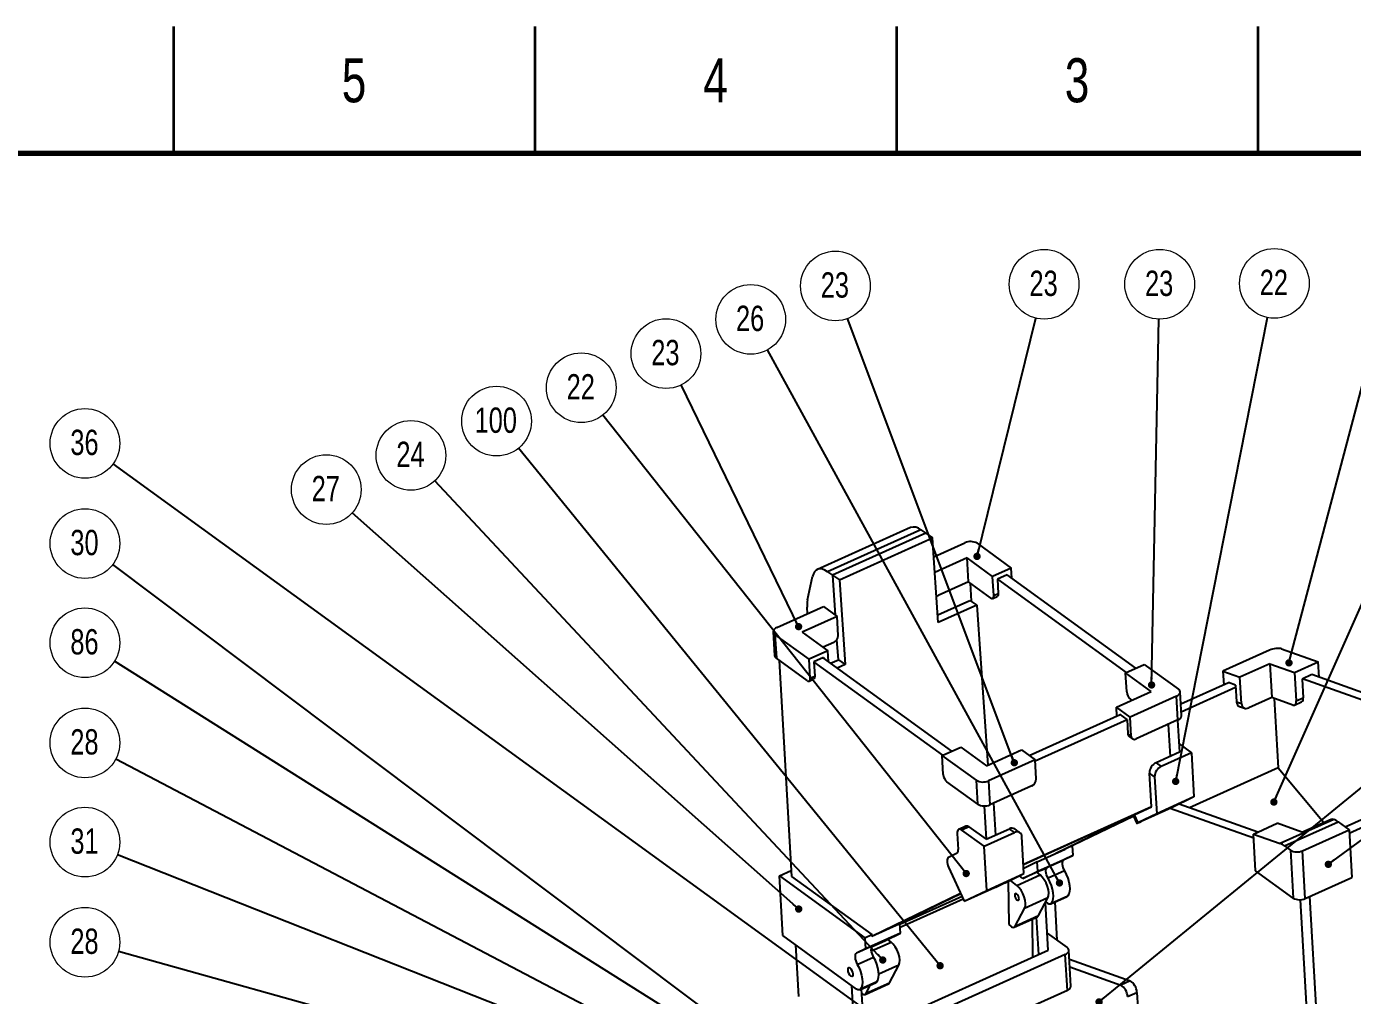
# Model space of a CAD drawing. Header units: millimetres. Extents: x 2 to 839, y 2 to 592.
# Drawn here: x 550.1 to 733.5, y 457.5 to 591.5 of the extents above; entities that cross this region are included whole.
import ezdxf

# ---------------------------------------------------------------- set-up
doc = ezdxf.new("R2010")
doc.units = ezdxf.units.MM
doc.styles.add('SLDTEXTSTYLE0', font='TXT', dxfattribs={"width": 0.75})
doc.dimstyles.new('SLDDIMSTYLE0', dxfattribs={"dimtxt": 0.18, "dimasz": 1.016, "dimexe": 0, "dimexo": 0.0625, "dimgap": 0, "dimtad": 0, "dimtih": 1, "dimtoh": 1, "dimdec": 0, "dimrnd": 1e-09, "dimzin": 0, "dimdsep": 46, "dimtxsty": 'Standard', "dimblk1": 'DOT', "dimblk2": 'DOT', "dimsah": 1, "dimcen": 0.09, "dimadec": 0, "dimazin": 0, "dimtfac": 1.016, "dimtdec": 0, "dimtofl": 0, "dimtmove": 0, "dimatfit": 3, "dimldrblk": 'DOT', "dimfxl": 1, "dimfrac": 2, "dimtolj": 1, "dimtzin": 0, "dimarcsym": 0})

# ---------------------------------------------------------------- blocks, each defined once
blk = doc.blocks.new('SW_NOTE_77')
at = {"color": 0, "linetype": 'Continuous', "lineweight": 0}
blk.add_circle((0.94, 4.73), 4.82, dxfattribs=at)
at = {"color": 0, "linetype": 'Continuous', "lineweight": 0, "insert": (0.87, 6.61), "char_height": 3.5, "attachment_point": 2, "style": 'SLDTEXTSTYLE0'}
blk.add_mtext('22', dxfattribs=at)
blk = doc.blocks.new('_Dot')
at = {"color": 0, "linetype": 'ByBlock', "lineweight": -2}
blk.add_line((-0.5, 0), (-1, 0), dxfattribs=at)
at = {"color": 0, "linetype": 'ByBlock', "const_width": 0.5}
blk.add_lwpolyline([(-0.25, 0, 1), (0.25, 0, 1)], format="xyb", close=True, dxfattribs=at)
blk = doc.blocks.new('SW_NOTE_78')
at = {"color": 0, "linetype": 'Continuous', "lineweight": 0}
blk.add_circle((-2.99, 3.78), 4.82, dxfattribs=at)
at = {"color": 0, "linetype": 'Continuous', "lineweight": 0, "insert": (-3.06, 5.66), "char_height": 3.5, "attachment_point": 2, "style": 'SLDTEXTSTYLE0'}
blk.add_mtext('22', dxfattribs=at)
blk = doc.blocks.new('SW_NOTE_79')
at = {"color": 0, "linetype": 'Continuous', "lineweight": 0}
blk.add_circle((0.1, 4.82), 4.82, dxfattribs=at)
at = {"color": 0, "linetype": 'Continuous', "lineweight": 0, "insert": (0.03, 6.7), "char_height": 3.5, "attachment_point": 2, "style": 'SLDTEXTSTYLE0'}
blk.add_mtext('23', dxfattribs=at)
blk = doc.blocks.new('SW_NOTE_80')
at = {"color": 0, "linetype": 'Continuous', "lineweight": 0}
blk.add_circle((1.15, 4.68), 4.82, dxfattribs=at)
at = {"color": 0, "linetype": 'Continuous', "lineweight": 0, "insert": (1.08, 6.56), "char_height": 3.5, "attachment_point": 2, "style": 'SLDTEXTSTYLE0'}
blk.add_mtext('23', dxfattribs=at)
blk = doc.blocks.new('SW_NOTE_81')
at = {"color": 0, "linetype": 'Continuous', "lineweight": 0}
blk.add_circle((-2.1, 4.33), 4.82, dxfattribs=at)
at = {"color": 0, "linetype": 'Continuous', "lineweight": 0, "insert": (-2.18, 6.22), "char_height": 3.5, "attachment_point": 2, "style": 'SLDTEXTSTYLE0'}
blk.add_mtext('23', dxfattribs=at)
blk = doc.blocks.new('SW_NOTE_82')
at = {"color": 0, "linetype": 'Continuous', "lineweight": 0}
blk.add_circle((-1.69, 4.51), 4.82, dxfattribs=at)
at = {"color": 0, "linetype": 'Continuous', "lineweight": 0, "insert": (-1.76, 6.4), "char_height": 3.5, "attachment_point": 2, "style": 'SLDTEXTSTYLE0'}
blk.add_mtext('23', dxfattribs=at)
blk = doc.blocks.new('SW_NOTE_83')
at = {"color": 0, "linetype": 'Continuous', "lineweight": 0}
blk.add_circle((-3.29, 3.52), 4.82, dxfattribs=at)
at = {"color": 0, "linetype": 'Continuous', "lineweight": 0, "insert": (-3.36, 5.41), "char_height": 3.5, "attachment_point": 2, "style": 'SLDTEXTSTYLE0'}
blk.add_mtext('24', dxfattribs=at)
blk = doc.blocks.new('SW_NOTE_84')
at = {"color": 0, "linetype": 'Continuous', "lineweight": 0}
blk.add_circle((-3.6, 3.2), 4.82, dxfattribs=at)
at = {"color": 0, "linetype": 'Continuous', "lineweight": 0, "insert": (-3.67, 5.09), "char_height": 3.5, "attachment_point": 2, "style": 'SLDTEXTSTYLE0'}
blk.add_mtext('27', dxfattribs=at)
blk = doc.blocks.new('SW_NOTE_85')
at = {"color": 0, "linetype": 'Continuous', "lineweight": 0}
blk.add_circle((-2.31, 4.22), 4.82, dxfattribs=at)
at = {"color": 0, "linetype": 'Continuous', "lineweight": 0, "insert": (-2.39, 6.11), "char_height": 3.5, "attachment_point": 2, "style": 'SLDTEXTSTYLE0'}
blk.add_mtext('26', dxfattribs=at)
blk = doc.blocks.new('SW_NOTE_87')
at = {"color": 0, "linetype": 'Continuous', "lineweight": 0}
blk.add_circle((-4.27, 2.24), 4.82, dxfattribs=at)
at = {"color": 0, "linetype": 'Continuous', "lineweight": 0, "insert": (-4.34, 4.13), "char_height": 3.5, "attachment_point": 2, "style": 'SLDTEXTSTYLE0'}
blk.add_mtext('28', dxfattribs=at)
blk = doc.blocks.new('SW_NOTE_88')
at = {"color": 0, "linetype": 'Continuous', "lineweight": 0}
blk.add_circle((-4.64, 1.29), 4.82, dxfattribs=at)
at = {"color": 0, "linetype": 'Continuous', "lineweight": 0, "insert": (-4.71, 3.18), "char_height": 3.5, "attachment_point": 2, "style": 'SLDTEXTSTYLE0'}
blk.add_mtext('28', dxfattribs=at)
blk = doc.blocks.new('SW_NOTE_89')
at = {"color": 0, "linetype": 'Continuous', "lineweight": 0}
blk.add_circle((-4.48, 1.77), 4.82, dxfattribs=at)
at = {"color": 0, "linetype": 'Continuous', "lineweight": 0, "insert": (-4.55, 3.66), "char_height": 3.5, "attachment_point": 2, "style": 'SLDTEXTSTYLE0'}
blk.add_mtext('31', dxfattribs=at)
blk = doc.blocks.new('SW_NOTE_90')
at = {"color": 0, "linetype": 'Continuous', "lineweight": 0}
blk.add_circle((-3.85, 2.89), 4.82, dxfattribs=at)
at = {"color": 0, "linetype": 'Continuous', "lineweight": 0, "insert": (-3.92, 4.78), "char_height": 3.5, "attachment_point": 2, "style": 'SLDTEXTSTYLE0'}
blk.add_mtext('30', dxfattribs=at)
blk = doc.blocks.new('SW_NOTE_94')
at = {"color": 0, "linetype": 'Continuous', "lineweight": 0}
blk.add_circle((-3.9, 2.83), 4.82, dxfattribs=at)
at = {"color": 0, "linetype": 'Continuous', "lineweight": 0, "insert": (-3.97, 4.72), "char_height": 3.5, "attachment_point": 2, "style": 'SLDTEXTSTYLE0'}
blk.add_mtext('36', dxfattribs=at)
blk = doc.blocks.new('SW_NOTE_113')
at = {"color": 0, "linetype": 'Continuous', "lineweight": 0}
blk.add_circle((-4.08, 2.56), 4.82, dxfattribs=at)
at = {"color": 0, "linetype": 'Continuous', "lineweight": 0, "insert": (-4.15, 4.45), "char_height": 3.5, "attachment_point": 2, "style": 'SLDTEXTSTYLE0'}
blk.add_mtext('86', dxfattribs=at)
blk = doc.blocks.new('SW_NOTE_117')
at = {"color": 0, "linetype": 'Continuous', "lineweight": 0}
blk.add_circle((-3.04, 3.74), 4.82, dxfattribs=at)
at = {"color": 0, "linetype": 'Continuous', "lineweight": 0, "insert": (-3.15, 5.62), "char_height": 3.5, "attachment_point": 2, "style": 'SLDTEXTSTYLE0'}
blk.add_mtext('100', dxfattribs=at)

msp = doc.modelspace()

# ---------------------------------------------------------------- linework, layer by layer
at = {"color": 7, "linetype": 'Continuous', "lineweight": 35}
for p, q in [((570.5, 574), (570.5, 591.5)), ((620.5, 574), (620.5, 591.5)), ((670.5, 574), (670.5, 591.5)), ((720.5, 574), (720.5, 591.5))]:
    msp.add_line(p, q, dxfattribs=at)
at = {"color": 7, "linetype": 'Continuous', "lineweight": 70}
msp.add_line((20, 574), (821, 574), dxfattribs=at)
at = {"color": 7, "linetype": 'Continuous', "lineweight": 25}
for p, q in [((672.402, 522.206), (659.518, 516.4)), ((673.815, 521.899), (660.932, 516.093)), ((674.501, 521.418), (661.618, 515.613)), ((673.815, 521.899), (674.501, 521.418)), ((674.501, 521.418), (675.445, 520.757)), ((662.562, 514.951), (675.445, 520.757)), ((676.25, 509.067), (675.445, 520.757)), ((675.624, 518.154), (679.939, 520.098)), ((681.614, 520.02), (686.343, 516.594)), ((680.22, 518.002), (675.773, 515.998)), ((683.767, 515.433), (680.22, 518.002)), ((680.409, 514.691), (680.22, 518.002)), ((658.16, 512.188), (658.857, 515.418)), ((660.932, 516.093), (661.618, 515.613)), ((661.618, 515.613), (661.998, 510.083)), ((661.618, 515.613), (662.562, 514.951)), ((686.343, 516.594), (683.767, 515.433)), ((683.918, 512.784), (683.767, 515.433)), ((685.769, 515.656), (684.416, 515.047)), ((703.587, 502.75), (685.769, 515.656)), ((686.424, 515.182), (686.343, 516.594)), ((662.562, 514.951), (663.367, 503.261)), ((680.409, 514.691), (676.222, 512.804)), ((683.483, 512.465), (680.409, 514.691)), ((680.636, 514.527), (680.779, 512.012)), ((684.416, 515.047), (684.53, 513.06)), ((702.298, 502.169), (684.481, 515.076)), ((676.178, 510.122), (680.62, 512.124)), ((680.62, 512.124), (681.565, 511.462)), ((683.773, 512.398), (684.385, 512.673)), ((683.918, 512.784), (684.53, 513.06)), ((653.915, 508.37), (660.356, 511.273)), ((662.248, 509.903), (657.417, 507.725)), ((658.165, 510.285), (658.103, 511.178)), ((660.356, 511.273), (662.248, 509.903)), ((662.399, 507.254), (662.248, 509.903)), ((681.565, 511.462), (676.25, 509.067)), ((681.565, 511.462), (683.089, 489.345)), ((653.426, 507.788), (653.615, 504.477)), ((658.387, 503.995), (653.658, 507.421)), ((653.658, 507.421), (653.847, 504.11)), ((657.417, 507.725), (660.963, 505.156)), ((661.792, 506.302), (660.306, 505.632)), ((662.423, 503.923), (662.232, 506.693)), ((660.963, 505.156), (658.387, 503.995)), ((661.048, 503.665), (660.963, 505.156)), ((722.057, 505.24), (715.615, 502.337)), ((723.717, 505.427), (728.808, 503.611)), ((658.103, 501.027), (653.847, 504.11)), ((654.241, 503.824), (655.946, 473.951)), ((658.538, 501.347), (658.387, 503.995)), ((660.389, 504.218), (659.036, 503.609)), ((676.854, 490.702), (659.036, 503.609)), ((659.036, 503.609), (659.15, 501.622)), ((678.142, 491.283), (660.325, 504.189)), ((660.389, 504.218), (660.394, 504.139)), ((661.356, 503.442), (662.423, 503.923)), ((663.367, 503.261), (662.282, 502.772)), ((662.423, 503.923), (663.367, 503.261)), ((702.162, 502.108), (704.739, 503.269)), ((704.739, 503.269), (709.468, 499.844)), ((722.098, 503.352), (717.975, 501.495)), ((722.098, 503.352), (725.523, 502.13)), ((722.098, 503.352), (722.364, 498.683)), ((725.523, 502.13), (728.808, 503.611)), ((728.929, 501.49), (728.808, 503.611)), ((658.394, 500.96), (659.005, 501.236)), ((658.538, 501.347), (659.15, 501.622)), ((705.709, 499.539), (702.162, 502.108)), ((702.313, 499.459), (702.162, 502.108)), ((709.795, 497.795), (716.385, 500.765)), ((715.615, 502.337), (717.975, 501.495)), ((715.615, 502.337), (715.722, 500.466)), ((717.357, 500.418), (716.385, 500.765)), ((718.183, 497.853), (717.975, 501.495)), ((725.523, 502.13), (725.746, 498.223)), ((727.917, 501.851), (726.564, 501.242)), ((726.564, 501.242), (726.712, 498.658)), ((750.077, 492.904), (726.629, 501.271)), ((750.703, 493.721), (727.917, 501.851)), ((700.878, 497.362), (705.709, 499.539)), ((709.211, 498.894), (702.769, 495.991)), ((709.4, 495.584), (709.211, 498.894)), ((709.888, 496.166), (709.7, 499.477)), ((709.857, 496.712), (717.375, 500.1)), ((717.357, 500.418), (717.489, 498.101)), ((702.769, 495.991), (700.878, 497.362)), ((700.948, 496.131), (700.878, 497.362)), ((703.008, 498.322), (702.824, 498.455)), ((717.489, 498.101), (718.183, 497.853)), ((717.91, 497.457), (718.604, 497.209)), ((722.364, 498.683), (719.208, 497.26)), ((725.275, 497.644), (722.364, 498.683)), ((722.703, 498.562), (723.25, 488.979)), ((725.529, 497.643), (726.495, 498.078)), ((725.746, 498.223), (726.712, 498.658)), ((688.811, 490.661), (701.412, 496.34)), ((689.637, 489.922), (702.358, 495.655)), ((702.358, 495.655), (701.365, 496.374)), ((701.365, 496.374), (701.368, 496.32)), ((702.358, 495.655), (702.471, 493.668)), ((702.92, 493.343), (702.769, 495.991)), ((709.4, 495.584), (703.602, 492.971)), ((709.334, 495.554), (709.587, 491.124)), ((702.471, 493.668), (702.92, 493.343)), ((708.046, 494.974), (708.299, 490.543)), ((676.782, 490.67), (679.359, 491.831)), ((679.359, 491.831), (682.906, 489.262)), ((702.646, 493.311), (703.095, 492.985)), ((709.519, 492.308), (711.263, 491.045)), ((681.511, 487.245), (676.782, 490.67)), ((676.933, 488.022), (676.782, 490.67)), ((682.906, 489.262), (687.737, 491.439)), ((689.628, 490.069), (683.187, 487.166)), ((687.737, 491.439), (689.628, 490.069)), ((689.779, 487.421), (689.628, 490.069)), ((709.587, 491.124), (706.366, 489.672)), ((706.366, 489.672), (707.075, 489.158)), ((711.263, 491.045), (707.075, 489.158)), ((711.263, 491.045), (711.611, 484.934)), ((706.166, 487.73), (705.457, 488.243)), ((705.722, 483.588), (705.457, 488.243)), ((723.25, 488.979), (710.978, 483.449)), ((723.25, 488.979), (729.551, 481.423)), ((681.7, 483.934), (677.444, 487.017)), ((681.7, 483.934), (681.511, 487.245)), ((683.187, 487.166), (683.376, 483.856)), ((689.173, 486.468), (683.376, 483.856)), ((706.166, 487.73), (706.458, 482.611)), ((711.611, 484.934), (706.458, 482.611)), ((711.611, 484.934), (708.491, 483.427)), ((682.591, 483.696), (682.854, 479.076)), ((683.89, 484.087), (684.143, 479.657)), ((705.722, 483.588), (688.026, 475.613)), ((688.027, 475.597), (705.204, 483.338)), ((703.221, 482.377), (703.72, 481.286)), ((703.346, 482.441), (705.722, 483.588)), ((703.346, 482.441), (703.845, 481.35)), ((706.458, 482.611), (703.845, 481.35)), ((708.491, 483.427), (704.304, 481.54)), ((719.868, 479.236), (708.328, 483.354)), ((720.427, 480.077), (709.573, 483.95)), ((680.053, 480.89), (679.087, 480.454)), ((680.49, 480.789), (679.523, 480.354)), ((680.49, 480.789), (682.854, 479.076)), ((682.854, 479.076), (686.075, 480.528)), ((686.784, 480.014), (686.075, 480.528)), ((687.545, 479.993), (686.836, 480.506)), ((703.255, 482.303), (692.517, 477.119)), ((703.27, 482.269), (693.805, 477.699)), ((719.836, 479.81), (723.121, 481.291)), ((726.545, 480.069), (723.121, 481.291)), ((730.946, 481.827), (723.538, 478.489)), ((724.144, 478.158), (731.552, 481.497)), ((726.545, 480.069), (730.668, 481.927)), ((730.668, 481.927), (730.946, 481.827)), ((731.552, 481.497), (733.067, 480.399)), ((732.532, 480.787), (735.189, 481.984)), ((733.094, 479.929), (736.135, 481.299)), ((678.871, 479.874), (678.995, 477.689)), ((682.597, 478.127), (679.523, 480.354)), ((682.597, 478.127), (686.784, 480.014)), ((688.099, 474.338), (687.807, 479.456)), ((720.126, 474.721), (719.836, 479.81)), ((719.836, 479.81), (723.538, 478.489)), ((726.626, 477.496), (733.067, 480.399)), ((733.067, 480.399), (733.445, 473.778)), ((678.786, 477.112), (677.67, 476.573)), ((682.946, 472.015), (682.597, 478.127)), ((689.94, 475.958), (693.805, 477.699)), ((690.014, 474.661), (694.846, 476.838)), ((694.846, 476.838), (693.604, 476.239)), ((694.77, 478.165), (694.846, 476.838)), ((724.144, 478.158), (724.95, 477.574)), ((724.95, 477.574), (725.328, 470.953)), ((727.003, 470.875), (726.626, 477.496)), ((677.662, 475.237), (679.826, 470.509)), ((689.94, 475.958), (688.059, 475.049)), ((690.014, 474.661), (689.94, 475.958)), ((690.532, 474.828), (691.349, 475.223)), ((691.349, 475.223), (693.604, 476.239)), ((654.27, 474.029), (655.899, 474.764)), ((654.27, 474.029), (666.092, 465.466)), ((654.742, 465.753), (654.27, 474.029)), ((655.946, 473.951), (667.059, 465.901)), ((682.946, 472.015), (688.099, 474.338)), ((685.487, 473.076), (688.099, 474.338)), ((685.927, 473.289), (685.986, 467.282)), ((687.109, 472.696), (686.211, 473.426)), ((687.109, 472.696), (690.33, 474.147)), ((687.956, 473.667), (687.458, 474.028)), ((690.532, 474.828), (687.956, 473.667)), ((687.956, 473.667), (690.014, 474.661)), ((690.33, 474.147), (689.863, 474.527)), ((693.702, 474.697), (691.447, 473.681)), ((725.328, 470.953), (720.126, 474.721)), ((727.003, 470.875), (733.445, 473.778)), ((679.339, 471.575), (667.073, 465.652)), ((679.354, 471.541), (668.361, 466.233)), ((679.826, 470.509), (684.013, 472.396)), ((679.826, 470.509), (682.946, 472.015)), ((679.529, 471.158), (670.944, 467.289)), ((670.965, 466.919), (679.673, 470.844)), ((686.89, 467.066), (688.19, 469.52)), ((691.41, 470.971), (688.19, 469.52)), ((690.111, 468.518), (691.41, 470.971)), ((691.428, 463.741), (691.054, 470.299)), ((691.125, 470.432), (691.359, 470.263)), ((691.795, 470.162), (694.049, 471.178)), ((691.893, 470.237), (694.148, 471.253)), ((692.349, 470.411), (692.65, 465.126)), ((727.293, 453.884), (726.332, 470.719)), ((728.581, 454.465), (727.629, 471.157)), ((686.744, 466.921), (689.965, 468.373)), ((686.89, 467.066), (690.111, 468.518)), ((689.213, 468.034), (689.265, 462.766)), ((690.14, 463.16), (689.846, 468.319)), ((666.092, 465.466), (667.059, 465.901)), ((671.012, 466.097), (666.18, 463.92)), ((667.059, 465.901), (667.073, 465.652)), ((670.938, 467.394), (667.073, 465.652)), ((668.953, 465.103), (671.012, 466.097)), ((671.012, 466.097), (670.938, 467.394)), ((685.986, 467.282), (686.26, 467.058)), ((691.293, 466.109), (694.07, 464.098)), ((664.948, 458.36), (654.742, 465.753)), ((656.485, 464.49), (656.893, 457.345)), ((667.193, 464.336), (664.938, 463.32)), ((666.092, 465.466), (666.18, 463.92)), ((667.107, 464.271), (668.953, 465.103)), ((669.717, 464.858), (669.243, 465.243)), ((664.696, 451.693), (691.428, 463.741)), ((666.18, 463.92), (664.938, 463.32)), ((665.037, 461.779), (667.291, 462.795)), ((693.813, 463.148), (665.148, 450.23)), ((694.097, 458.183), (693.813, 463.148)), ((694.585, 458.765), (694.302, 463.731)), ((694.372, 462.503), (702.768, 459.507)), ((669.497, 459.228), (670.797, 461.682)), ((694.433, 461.441), (701.48, 458.926)), ((664.696, 451.693), (664.288, 458.838)), ((665.384, 458.26), (667.639, 459.276)), ((667.737, 459.351), (665.483, 458.335)), ((666.131, 457.632), (669.352, 459.083)), ((666.277, 457.777), (669.497, 459.228)), ((666.277, 457.777), (666.893, 458.939)), ((702.768, 459.507), (701.48, 458.926)), ((694.097, 458.183), (665.431, 445.264)), ((665.984, 452.274), (665.636, 458.373)), ((702.428, 457.32), (703.716, 457.901)), ((703.716, 457.901), (703.838, 455.768))]:
    msp.add_line(p, q, dxfattribs=at)
at = {"color": 8, "linetype": 'Continuous', "lineweight": 25}
for p, q in [((666.996, 463.631), (669.717, 464.858)), ((670.797, 461.682), (668.018, 460.429))]:
    msp.add_line(p, q, dxfattribs=at)
at = {"color": 7, "linetype": 'Continuous', "lineweight": 25, "flags": 128}
for points in [[(660.932, 516.093), (660.572, 516.308), (660.226, 516.438), (659.902, 516.481), (659.608, 516.435), (659.351, 516.301), (659.137, 516.084), (658.971, 515.787), (658.857, 515.418)], [(675.997, 512.745), (676.095, 512.761), (676.222, 512.804)], [(683.483, 512.465), (683.574, 512.411), (683.661, 512.384), (683.739, 512.386), (683.806, 512.417), (683.859, 512.474), (683.896, 512.557), (683.916, 512.662), (683.918, 512.784)], [(684.53, 513.06), (684.528, 512.938), (684.508, 512.833), (684.471, 512.75), (684.418, 512.692), (684.385, 512.673)], [(653.915, 508.37), (653.74, 508.275), (653.599, 508.164), (653.497, 508.041), (653.439, 507.911), (653.426, 507.779), (653.46, 507.65), (653.538, 507.529), (653.658, 507.421)], [(658.103, 501.027), (658.194, 500.973), (658.281, 500.946), (658.359, 500.948), (658.426, 500.979), (658.479, 501.037), (658.516, 501.119), (658.536, 501.224), (658.538, 501.347)], [(659.15, 501.622), (659.148, 501.5), (659.128, 501.395), (659.091, 501.312), (659.038, 501.255), (659.005, 501.236)], [(709.211, 498.894), (709.386, 498.989), (709.527, 499.1), (709.628, 499.223), (709.686, 499.353), (709.699, 499.485), (709.666, 499.614), (709.588, 499.735), (709.468, 499.844)], [(725.275, 497.644), (725.381, 497.62), (725.477, 497.626), (725.562, 497.661), (725.633, 497.725), (725.688, 497.815), (725.726, 497.931), (725.745, 498.068), (725.746, 498.223)], [(703.845, 481.35), (703.765, 481.31), (703.725, 481.289), (703.726, 481.287), (703.77, 481.304), (703.853, 481.34), (703.973, 481.392), (704.126, 481.46), (704.304, 481.54)], [(679.523, 480.354), (679.386, 480.435), (679.256, 480.475), (679.139, 480.472), (679.039, 480.426), (678.959, 480.339), (678.903, 480.215), (678.873, 480.058), (678.871, 479.874)], [(677.67, 476.573), (677.581, 476.504), (677.514, 476.396), (677.473, 476.253), (677.458, 476.08), (677.47, 475.885), (677.51, 475.673), (677.575, 475.455), (677.662, 475.237)], [(691.447, 473.681), (691.328, 473.916), (691.235, 474.161), (691.171, 474.405), (691.14, 474.636), (691.143, 474.842), (691.18, 475.014), (691.25, 475.143), (691.349, 475.223)], [(693.604, 476.239), (693.505, 476.159), (693.435, 476.03), (693.397, 475.858), (693.394, 475.652), (693.425, 475.421), (693.489, 475.177), (693.583, 474.932), (693.702, 474.697)], [(691.41, 470.971), (691.508, 471.271), (691.53, 471.654), (691.476, 472.095), (691.348, 472.565), (691.156, 473.035), (690.911, 473.473), (690.63, 473.852), (690.33, 474.147)], [(691.893, 470.237), (692.047, 470.491), (692.142, 470.827), (692.175, 471.231), (692.144, 471.688), (692.052, 472.18), (691.9, 472.689), (691.696, 473.196), (691.447, 473.681)], [(693.702, 474.697), (693.951, 474.212), (694.155, 473.705), (694.306, 473.196), (694.399, 472.704), (694.429, 472.247), (694.396, 471.843), (694.301, 471.508), (694.148, 471.253)], [(687.421, 470.86), (687.397, 471.031), (687.332, 471.213), (687.235, 471.377), (687.121, 471.5), (687.008, 471.562), (686.913, 471.554), (686.85, 471.476), (686.828, 471.342), (686.852, 471.171), (686.918, 470.99), (687.015, 470.825), (687.129, 470.702), (687.242, 470.641), (687.337, 470.649), (687.4, 470.726), (687.421, 470.86)], [(688.19, 469.52), (688.287, 469.82), (688.309, 470.202), (688.255, 470.643), (688.127, 471.114), (687.935, 471.583), (687.69, 472.022), (687.409, 472.401), (687.109, 472.696)], [(691.359, 470.263), (691.438, 470.211), (691.516, 470.173), (691.591, 470.148), (691.662, 470.138), (691.729, 470.142), (691.79, 470.16), (691.845, 470.191), (691.893, 470.237)], [(694.148, 471.253), (694.1, 471.208), (694.049, 471.178)], [(686.26, 467.058), (686.358, 466.988), (686.453, 466.937), (686.545, 466.907), (686.631, 466.897), (686.71, 466.909), (686.781, 466.941), (686.841, 466.994), (686.89, 467.066)], [(667.291, 462.795), (667.172, 463.03), (667.079, 463.275), (667.015, 463.519), (666.984, 463.75), (666.987, 463.956), (667.024, 464.127), (667.094, 464.256), (667.193, 464.336)], [(670.797, 461.682), (670.895, 461.982), (670.917, 462.364), (670.862, 462.805), (670.735, 463.276), (670.543, 463.745), (670.298, 464.184), (670.017, 464.563), (669.717, 464.858)], [(693.813, 463.148), (693.988, 463.243), (694.129, 463.354), (694.231, 463.477), (694.289, 463.607), (694.301, 463.739), (694.268, 463.868), (694.19, 463.989), (694.07, 464.098)], [(664.938, 463.32), (664.84, 463.24), (664.77, 463.111), (664.732, 462.94), (664.729, 462.734), (664.76, 462.503), (664.824, 462.259), (664.918, 462.014), (665.037, 461.779)], [(667.737, 459.351), (667.891, 459.605), (667.986, 459.941), (668.019, 460.345), (667.988, 460.801), (667.896, 461.294), (667.744, 461.803), (667.54, 462.31), (667.291, 462.795)], [(664.474, 460.449), (664.434, 460.672), (664.342, 460.904), (664.213, 461.107), (664.066, 461.253), (663.923, 461.317), (663.807, 461.291), (663.735, 461.179), (663.718, 460.997), (663.758, 460.773), (663.85, 460.542), (663.979, 460.338), (664.126, 460.193), (664.269, 460.129), (664.385, 460.155), (664.457, 460.267), (664.474, 460.449)], [(665.037, 461.779), (665.286, 461.294), (665.49, 460.787), (665.641, 460.278), (665.734, 459.785), (665.764, 459.329), (665.731, 458.925), (665.636, 458.589), (665.483, 458.335)], [(667.639, 459.276), (667.689, 459.305), (667.737, 459.351)], [(665.483, 458.335), (665.435, 458.289), (665.379, 458.257), (665.318, 458.24), (665.251, 458.236), (665.18, 458.246), (665.105, 458.271), (665.027, 458.309), (664.948, 458.36)], [(665.672, 457.75), (665.745, 457.698), (665.84, 457.648), (665.932, 457.617), (666.018, 457.607), (666.097, 457.619), (666.167, 457.652), (666.228, 457.705), (666.277, 457.777)]]:
    msp.add_lwpolyline(points, dxfattribs=at)
at = {"color": 7, "linetype": 'Continuous', "lineweight": 25}
for centre, radius, start, end in [((672.839, 520.813), 1.46, 48.06736, 107.43424), ((680.7, 518.431), 1.833, 60.09066, 114.55369), ((661.743, 511.481), 3.652, 168.83342, 184.76285), ((661.339, 507.26), 1.06, 295.32316, 359.7083), ((654.097, 504.525), 0.485, 185.67536, 238.86683), ((703.772, 499.569), 1.462, 184.28077, 229.60793), ((726.171, 498.529), 0.556, 305.68322, 13.42656), ((709.198, 496.25), 0.696, 286.89089, 353.08428), ((702.926, 493.669), 0.455, 180.13329, 231.98331), ((703.365, 493.347), 0.445, 180.56615, 302.23268), ((707.046, 488.235), 1.589, 115.32223, 179.70893), ((678.392, 488.131), 1.462, 184.28077, 229.60793), ((707.755, 487.722), 1.589, 115.32223, 179.70893), ((682.425, 488.834), 1.833, 240.09078, 294.55333), ((688.72, 487.426), 1.06, 295.32316, 359.7083), ((682.614, 485.523), 1.833, 240.09078, 294.55333), ((703.703, 481.59), 0.923, 112.74587, 121.46714), ((680.187, 480.473), 0.438, 46.2059, 107.76204), ((686.438, 479.883), 0.74, 57.4488, 119.33776), ((730.084, 479.528), 2.455, 53.29918, 69.45166), ((687.14, 479.45), 0.667, 0.56471, 122.23412), ((678.434, 477.566), 0.575, 307.70446, 12.31708), ((722.677, 476.19), 2.455, 53.29918, 69.45166), ((725.864, 479.163), 1.833, 240.09095, 294.55332), ((651.874, 543.938), 78.429, 294.19176, 295.3772), ((726.242, 472.542), 1.833, 240.09095, 294.55332), ((689.832, 468.652), 0.309, 295.44909, 334.29612), ((669.219, 459.362), 0.309, 295.44909, 334.29612), ((693.894, 458.849), 0.696, 286.89052, 353.08499), ((700.45, 457.236), 1.979, 2.43277, 58.65099), ((701.739, 457.817), 1.979, 2.43277, 58.65099)]:
    msp.add_arc(centre, radius, start, end, dxfattribs=at)
for centre, major_axis, ratio, start_param, end_param in [((722.751, 504.992), (1.186, 0.243), 0.3693417, 0.5475142, 2.1183105), ((718.455, 498.536), (0.67, 1.017), 0.6865726, 2.3961302, 3.3078636), ((719.149, 498.289), (0.67, 1.017), 0.6865726, 2.3961302, 3.9669265)]:
    msp.add_ellipse(centre, major_axis=major_axis, ratio=ratio, start_param=start_param, end_param=end_param, dxfattribs=at)

# ---------------------------------------------------------------- block references
at = {"color": 7, "linetype": 'Continuous', "lineweight": 0}
for name, p in [('SW_NOTE_82', (663.704, 551.103)), ('SW_NOTE_80', (689.734, 551.173)), ('SW_NOTE_79', (706.766, 551.033)), ('SW_NOTE_77', (721.786, 551.243)), ('SW_NOTE_85', (652.611, 546.773)), ('SW_NOTE_81', (640.684, 541.931)), ('SW_NOTE_78', (629.856, 537.755)), ('SW_NOTE_117', (618.19, 533.18)), ('SW_NOTE_94', (562.124, 531.009)), ('SW_NOTE_83', (606.603, 528.662)), ('SW_NOTE_84', (595.2, 524.249)), ('SW_NOTE_90', (562.075, 517.097)), ('SW_NOTE_113', (562.303, 503.699)), ('SW_NOTE_87', (562.49, 490.178)), ('SW_NOTE_89', (562.705, 476.92)), ('SW_NOTE_88', (562.865, 463.551))]:
    msp.add_blockref(name, p, dxfattribs=at)

# ---------------------------------------------------------------- texts
at = {"color": 7, "linetype": 'Continuous', "lineweight": 0, "char_height": 6.096, "attachment_point": 2, "style": 'SLDTEXTSTYLE0'}
for s, insert in [('5', (595.439, 587.114)), ('4', (645.439, 587.114)), ('3', (695.439, 587.114))]:
    msp.add_mtext(s, dxfattribs=dict(at, insert=insert))

# ---------------------------------------------------------------- leaders
at = {"color": 7, "linetype": 'Continuous', "lineweight": 0}
for points in [[(686.76, 489.663), (663.704, 551.103)], [(681.604, 518.21), (689.734, 551.173)], [(705.742, 500.424), (706.766, 551.033)], [(709.079, 487.085), (721.786, 551.243)], [(722.659, 484.228), (752.484, 551.446)], [(724.752, 503.485), (737.35, 551.192)], [(693.009, 473.042), (652.611, 546.773)], [(656.925, 508.492), (640.684, 541.931)], [(680.108, 474.346), (629.856, 537.755)], [(676.502, 461.589), (618.19, 533.18)], [(698.484, 456.591), (790.827, 532.09)], [(683.384, 443.052), (562.124, 531.009)], [(668.566, 462.382), (606.603, 528.662)], [(656.942, 469.43), (595.2, 524.249)], [(730.193, 475.616), (790.675, 520.096)], [(652.952, 448.781), (562.075, 517.097)], [(657.789, 443.64), (562.303, 503.699)], [(731.725, 450.853), (790.716, 495.544)], [(653.992, 442.131), (562.49, 490.178)], [(657.15, 439.602), (562.705, 476.92)], [(730.27, 441.007), (790.269, 471.759)], [(659.142, 436.718), (562.865, 463.551)]]:
    msp.add_leader(points, dimstyle='SLDDIMSTYLE0', dxfattribs=at)

doc.saveas('drawing.dxf')
